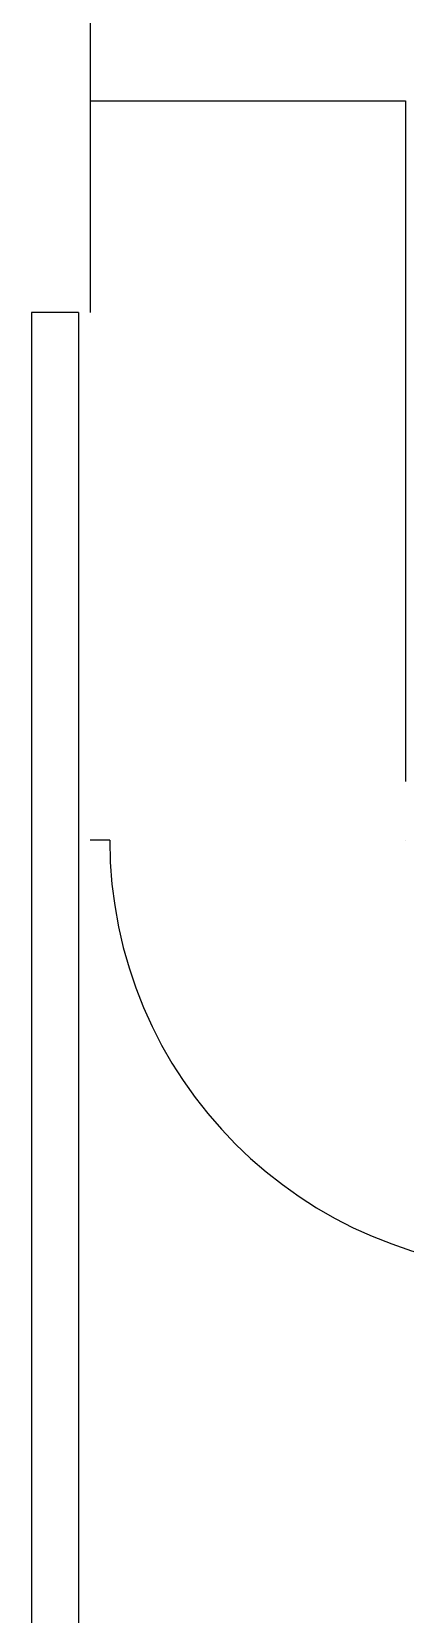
# Model space of a CAD drawing. Extents: x -30 to 1202, y 231 to 898.
# Drawn here: x 42.51 to 44.42, y 381.77 to 389.87 of the extents above; entities that cross this region are included whole.
import ezdxf

# ---------------------------------------------------------------- set-up
doc = ezdxf.new("R2010")
doc.units = 0
doc.header["$LTSCALE"] = 0.04
doc.layers.add('PISO', color=1, linetype='CONTINUOUS')
doc.layers.add('VISTA', color=2, linetype='CONTINUOUS')

msp = doc.modelspace()

# ---------------------------------------------------------------- linework, layer by layer
at = {"layer": 'PISO'}
for p, q in [((42.8094, 393.232), (42.8094, 388.432)), ((42.8094, 389.5146), (44.4229, 389.5146)), ((44.4229, 389.5146), (44.4229, 386.032)), ((44.4229, 385.732), (44.4229, 385.732))]:
    msp.add_line(p, q, dxfattribs=at)
at = {"layer": 'PISO', "color": 1}
msp.add_line((42.9094, 385.732), (42.8094, 385.732), dxfattribs=at)
at = {"layer": 'PISO'}
msp.add_arc((45.1094, 385.732), 2.2, 180, 270, dxfattribs=at)
at = {"layer": 'VISTA', "color": 1}
for p, q in [((42.7494, 388.432), (42.5094, 388.432)), ((42.5094, 388.432), (42.5094, 374.532)), ((42.7494, 388.432), (42.7494, 374.932))]:
    msp.add_line(p, q, dxfattribs=at)

doc.saveas('drawing.dxf')
